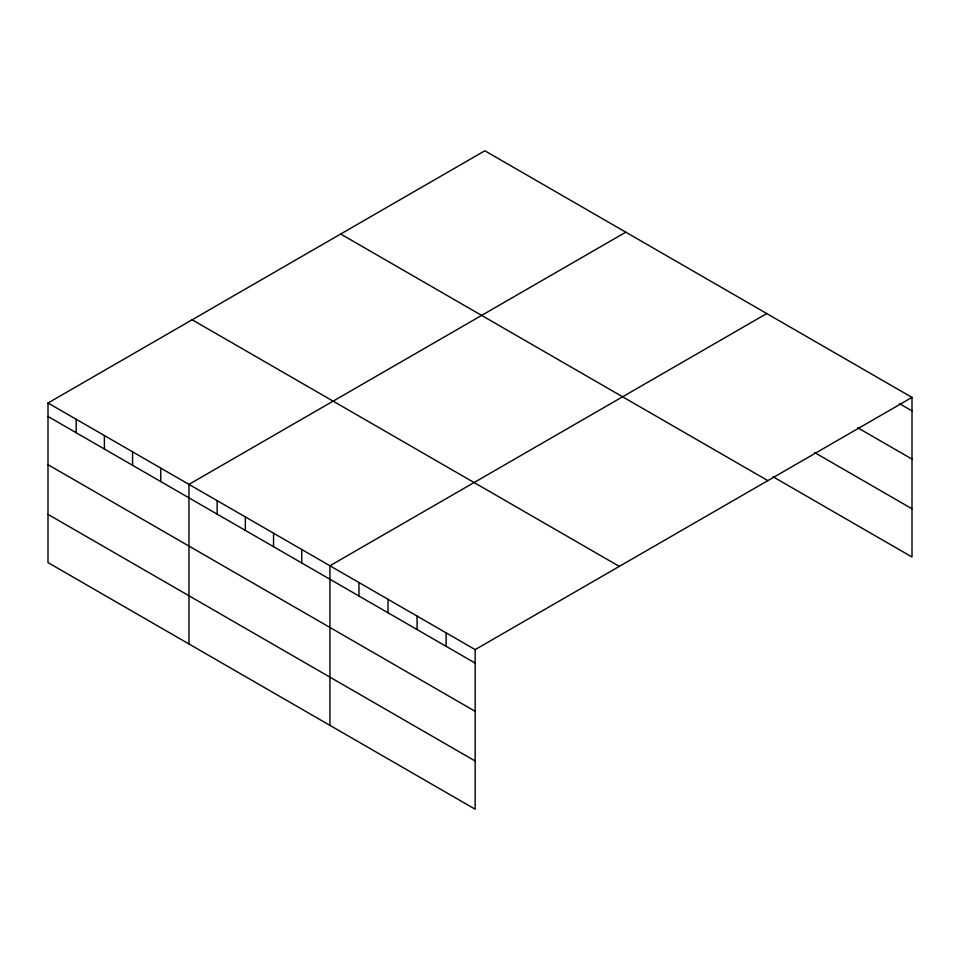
<?xml version="1.0" encoding="UTF-8"?>
<svg xmlns="http://www.w3.org/2000/svg" width="960" height="960" viewBox="0 0 960 960"><rect width="100%" height="100%" fill="white"/><g stroke="black" fill="none" stroke-linecap="round" stroke-linejoin="round"><path stroke-width="1.44" d="M48 402.996L475.164 649.62L475.164 809.208L48 562.596L48 402.996L484.836 150.792L912 397.404L912 557.004L773.076 476.796M625.8 232.176L188.964 484.38L188.964 643.98M766.764 313.56L329.928 565.764L329.928 725.364M475.164 649.62L912 397.404M899.376 403.596L912 410.892M857.7 427.752L912 459.108M814.752 452.64L912 508.788M340.68 234.024L767.844 480.636M192.156 319.764L619.32 566.388M48 416.472L475.164 663.096M48 464.688L475.164 711.312M48 514.368L475.164 760.992M446.112 632.844L446.112 646.32M417.072 616.08L417.072 629.556M388.02 599.304L388.02 612.78M358.968 582.54L358.968 596.016M301.728 549.492L301.728 562.968M273.54 533.208L273.54 546.696M245.352 516.936L245.352 530.412M217.152 500.652L217.152 514.14M160.776 468.108L160.776 481.584M132.576 451.824L132.576 465.3M104.388 435.552L104.388 449.028M76.188 419.268L76.188 432.756"/></g></svg>
